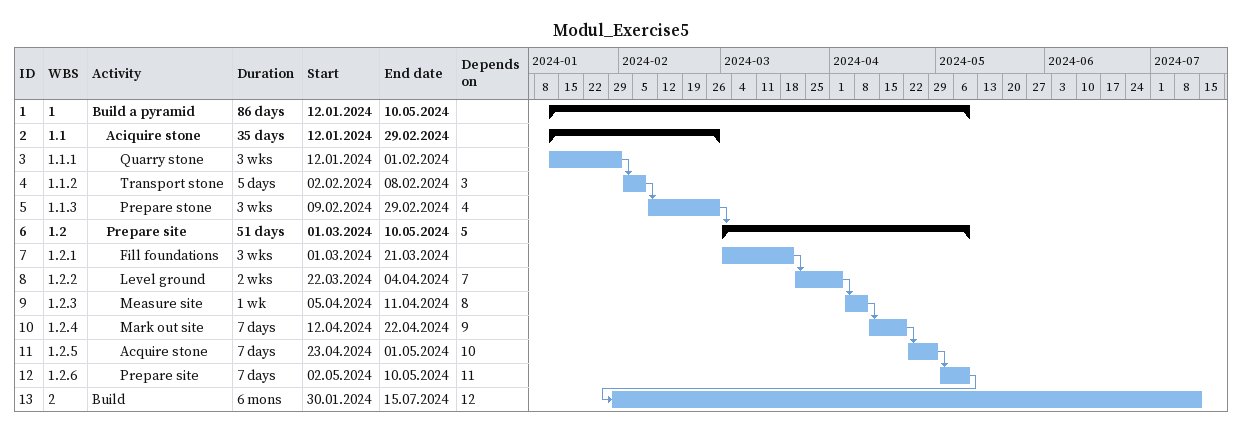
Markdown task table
Modul_Exercise5

| ID | WBS | Task | Duration | Start | Finish | Predecessors |
|---|---|---|---|---|---|---|
| 1 | 1 | **Build a pyramid** | 86d | 2024-01-12 | 2024-05-10 |  |
| 2 | 1.1 | **Aciquire stone** | 35d | 2024-01-12 | 2024-02-29 |  |
| 3 | 1.1.1 | Quarry stone | 3w | 2024-01-12 | 2024-02-01 |  |
| 4 | 1.1.2 | Transport stone | 5d | 2024-02-02 | 2024-02-08 | 3 |
| 5 | 1.1.3 | Prepare stone | 3w | 2024-02-09 | 2024-02-29 | 4 |
| 6 | 1.2 | **Prepare site** | 51d | 2024-03-01 | 2024-05-10 | 5 |
| 7 | 1.2.1 | Fill foundations | 3w | 2024-03-01 | 2024-03-21 |  |
| 8 | 1.2.2 | Level ground | 2w | 2024-03-22 | 2024-04-04 | 7 |
| 9 | 1.2.3 | Measure site | 1w | 2024-04-05 | 2024-04-11 | 8 |
| 10 | 1.2.4 | Mark out site | 7d | 2024-04-12 | 2024-04-22 | 9 |
| 11 | 1.2.5 | Acquire stone | 7d | 2024-04-23 | 2024-05-01 | 10 |
| 12 | 1.2.6 | Prepare site | 7d | 2024-05-02 | 2024-05-10 | 11 |
| 13 | 2 | Build | 6mo | 2024-01-30 | 2024-07-15 | 12 |
